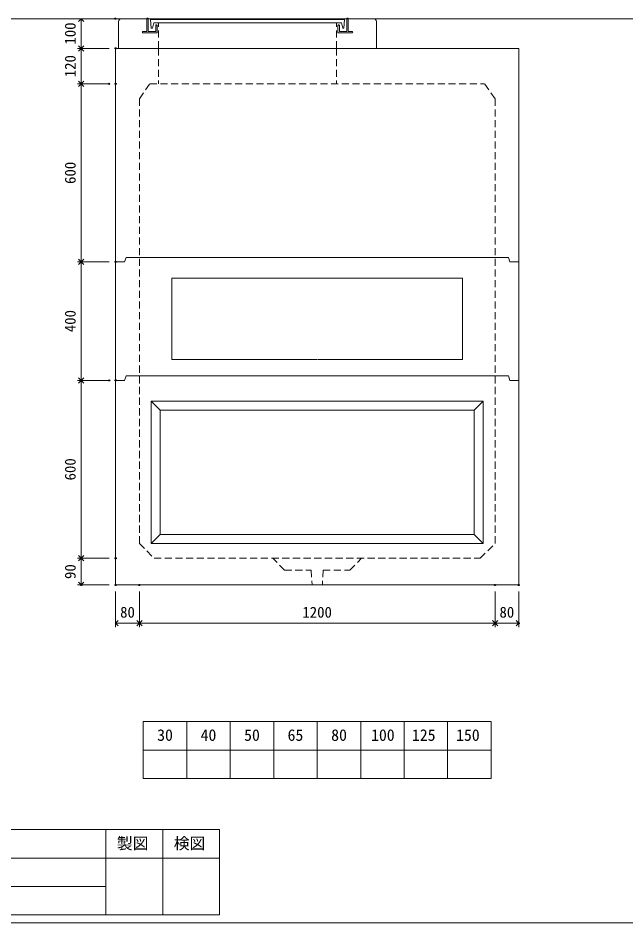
# Model space of a CAD drawing. Units: millimetres, scale not verified. Extents: x -6420 to 6420, y -3036 to 3036.
# Drawn here: x 311 to 2362, y -2664 to 388 of the extents above; entities that cross this region are included whole.
import ezdxf
from ezdxf.enums import TextEntityAlignment as Align

# ---------------------------------------------------------------- set-up
doc = ezdxf.new("R2010")
doc.units = ezdxf.units.MM
doc.header["$LTSCALE"] = 20
doc.header["$PDMODE"] = 32
doc.header["$PDSIZE"] = 4
doc.linetypes.add('DASHED1', pattern=[1.8, 1.2, -0.6])
doc.linetypes.add('USER2', pattern=[50.8, 31.75, -6.35, 6.35, -6.35])
doc.layers.add('0-1_Defpoints', color=7, linetype='Continuous')
for name, color, linetype, lineweight in [('0-2_waku', 7, 'Continuous', 18), ('0-3_gaikei', 7, 'Continuous', 18), ('0-4_kakure', 7, 'DASHED1', 5), ('0-5_sunpou', 7, 'Continuous', 5), ('0-8_uchigawa', 6, 'Continuous', 18), ('0-A_futa', 3, 'Continuous', 18), ('0-B_GL', 4, 'Continuous', 18), ('0-D_文字１', 7, 'Continuous', 18), ('1-2_uchigawa2', 6, 'USER2', 18)]:
    doc.layers.add(name, color=color, linetype=linetype, lineweight=lineweight)
doc.styles.add('ＭＳ ゴシック', font='')
doc.styles.get('ＭＳ ゴシック').set_extended_font_data('MS Gothic')

# ---------------------------------------------------------------- blocks, each defined once
blk = doc.blocks.new('_Open90')
at = {"layer": '0-5_sunpou'}
blk.add_line((0, 0), (-1, 0), dxfattribs=at)
blk.add_lwpolyline([(-0.5, 0.5), (0, 0), (-0.5, -0.5)], dxfattribs=at)
blk = doc.blocks.new('D66')
at = {"layer": '0-1_Defpoints'}
for p in [(3223.24, 1756.83), (3107.22, 1156.83), (3223.24, 1156.83)]:
    blk.add_point(p, dxfattribs=at)
at = {"layer": '0-5_sunpou'}
for p, q in [((3201.24, 1756.83), (3094.22, 1756.83)), ((3107.22, 1738.83), (3107.22, 1174.83)), ((3201.24, 1156.83), (3094.22, 1156.83))]:
    blk.add_line(p, q, dxfattribs=at)
at = {"layer": '0-5_sunpou', "xscale": 18, "yscale": 18}
for p, rotation in [((3107.22, 1756.83), 90), ((3107.22, 1156.83), 270)]:
    blk.add_blockref('_Open90', p, dxfattribs=dict(at, rotation=rotation))
at = {"layer": '0-5_sunpou', "style": 'ＭＳ ゴシック'}
blk.add_text('600', height=36.66, rotation=90, dxfattribs=at).set_placement((3099.22, 1419.33), align=Align.BOTTOM_LEFT)
blk = doc.blocks.new('D67')
at = {"layer": '0-1_Defpoints'}
for p in [(3223.24, 1156.83), (3107.22, 1066.83), (3223.24, 1066.83)]:
    blk.add_point(p, dxfattribs=at)
at = {"layer": '0-5_sunpou'}
for p, q in [((3201.24, 1156.83), (3094.22, 1156.83)), ((3107.22, 1138.83), (3107.22, 1084.83)), ((3201.24, 1066.83), (3094.22, 1066.83))]:
    blk.add_line(p, q, dxfattribs=at)
at = {"layer": '0-5_sunpou', "xscale": 18, "yscale": 18}
for p, rotation in [((3107.22, 1156.83), 90), ((3107.22, 1066.83), 270)]:
    blk.add_blockref('_Open90', p, dxfattribs=dict(at, rotation=rotation))
at = {"layer": '0-5_sunpou', "style": 'ＭＳ ゴシック'}
blk.add_text('90', height=36.66, rotation=90, dxfattribs=at).set_placement((3099.22, 1086.83), align=Align.BOTTOM_LEFT)
blk = doc.blocks.new('D68')
at = {"layer": '0-1_Defpoints'}
for p in [(3223.24, 1066.83), (3303.24, 1066.83), (3303.24, 937.51)]:
    blk.add_point(p, dxfattribs=at)
at = {"layer": '0-5_sunpou'}
for p, q in [((3223.24, 1044.83), (3223.24, 924.51)), ((3303.24, 1044.83), (3303.24, 924.51)), ((3241.24, 937.51), (3285.24, 937.51))]:
    blk.add_line(p, q, dxfattribs=at)
at = {"layer": '0-5_sunpou', "xscale": 18, "yscale": 18, "rotation": 180}
blk.add_blockref('_Open90', (3223.24, 937.51), dxfattribs=at)
at = {"layer": '0-5_sunpou', "xscale": 18, "yscale": 18}
blk.add_blockref('_Open90', (3303.24, 937.51), dxfattribs=at)
at = {"layer": '0-5_sunpou', "style": 'ＭＳ ゴシック'}
blk.add_text('80', height=36.66, dxfattribs=at).set_placement((3238.24, 945.51), align=Align.BOTTOM_LEFT)
blk = doc.blocks.new('D69')
at = {"layer": '0-1_Defpoints'}
for p in [(3303.24, 1066.83), (4503.24, 1066.83), (4503.24, 937.51)]:
    blk.add_point(p, dxfattribs=at)
at = {"layer": '0-5_sunpou'}
for p, q in [((3303.24, 1044.83), (3303.24, 924.51)), ((4503.24, 1044.83), (4503.24, 924.51)), ((3321.24, 937.51), (4485.24, 937.51))]:
    blk.add_line(p, q, dxfattribs=at)
at = {"layer": '0-5_sunpou', "xscale": 18, "yscale": 18, "rotation": 180}
blk.add_blockref('_Open90', (3303.24, 937.51), dxfattribs=at)
at = {"layer": '0-5_sunpou', "xscale": 18, "yscale": 18}
blk.add_blockref('_Open90', (4503.24, 937.51), dxfattribs=at)
at = {"layer": '0-5_sunpou', "style": 'ＭＳ ゴシック'}
blk.add_text('1200', height=36.66, dxfattribs=at).set_placement((3853.24, 945.51), align=Align.BOTTOM_LEFT)
blk = doc.blocks.new('D70')
at = {"layer": '0-1_Defpoints'}
for p in [(4503.24, 1066.83), (4583.24, 1066.83), (4583.24, 937.51)]:
    blk.add_point(p, dxfattribs=at)
at = {"layer": '0-5_sunpou'}
for p, q in [((4503.24, 1044.83), (4503.24, 924.51)), ((4583.24, 1044.83), (4583.24, 924.51)), ((4521.24, 937.51), (4565.24, 937.51))]:
    blk.add_line(p, q, dxfattribs=at)
at = {"layer": '0-5_sunpou', "xscale": 18, "yscale": 18, "rotation": 180}
blk.add_blockref('_Open90', (4503.24, 937.51), dxfattribs=at)
at = {"layer": '0-5_sunpou', "xscale": 18, "yscale": 18}
blk.add_blockref('_Open90', (4583.24, 937.51), dxfattribs=at)
at = {"layer": '0-5_sunpou', "style": 'ＭＳ ゴシック'}
blk.add_text('80', height=36.66, dxfattribs=at).set_placement((4518.24, 945.51), align=Align.BOTTOM_LEFT)
blk = doc.blocks.new('D71')
at = {"layer": '0-1_Defpoints'}
for p in [(3222.41, 2976.83), (3107.22, 2876.83), (3223.24, 2876.83)]:
    blk.add_point(p, dxfattribs=at)
at = {"layer": '0-5_sunpou'}
for p, q in [((3200.41, 2976.83), (3094.22, 2976.83)), ((3107.22, 2958.83), (3107.22, 2894.83)), ((3201.24, 2876.83), (3094.22, 2876.83))]:
    blk.add_line(p, q, dxfattribs=at)
at = {"layer": '0-5_sunpou', "xscale": 18, "yscale": 18}
for p, rotation in [((3107.22, 2976.83), 90), ((3107.22, 2876.83), 270)]:
    blk.add_blockref('_Open90', p, dxfattribs=dict(at, rotation=rotation))
at = {"layer": '0-5_sunpou', "style": 'ＭＳ ゴシック'}
blk.add_text('100', height=36.66, rotation=90, dxfattribs=at).set_placement((3099.22, 2889.33), align=Align.BOTTOM_LEFT)
blk = doc.blocks.new('D72')
at = {"layer": '0-1_Defpoints'}
for p in [(3223.24, 2876.83), (3107.22, 2756.83), (3223.24, 2756.83)]:
    blk.add_point(p, dxfattribs=at)
at = {"layer": '0-5_sunpou'}
for p, q in [((3201.24, 2876.83), (3094.22, 2876.83)), ((3107.22, 2858.83), (3107.22, 2774.83)), ((3201.24, 2756.83), (3094.22, 2756.83))]:
    blk.add_line(p, q, dxfattribs=at)
at = {"layer": '0-5_sunpou', "xscale": 18, "yscale": 18}
for p, rotation in [((3107.22, 2876.83), 90), ((3107.22, 2756.83), 270)]:
    blk.add_blockref('_Open90', p, dxfattribs=dict(at, rotation=rotation))
at = {"layer": '0-5_sunpou', "style": 'ＭＳ ゴシック'}
blk.add_text('120', height=36.66, rotation=90, dxfattribs=at).set_placement((3099.22, 2779.33), align=Align.BOTTOM_LEFT)
blk = doc.blocks.new('D73')
at = {"layer": '0-1_Defpoints'}
for p in [(3201.24, 2756.83), (3107.22, 2156.83), (3223.24, 2156.83)]:
    blk.add_point(p, dxfattribs=at)
at = {"layer": '0-5_sunpou'}
for p, q in [((3179.24, 2756.83), (3094.22, 2756.83)), ((3107.22, 2738.83), (3107.22, 2174.83)), ((3201.24, 2156.83), (3094.22, 2156.83))]:
    blk.add_line(p, q, dxfattribs=at)
at = {"layer": '0-5_sunpou', "xscale": 18, "yscale": 18}
for p, rotation in [((3107.22, 2756.83), 90), ((3107.22, 2156.83), 270)]:
    blk.add_blockref('_Open90', p, dxfattribs=dict(at, rotation=rotation))
at = {"layer": '0-5_sunpou', "style": 'ＭＳ ゴシック'}
blk.add_text('600', height=36.66, rotation=90, dxfattribs=at).set_placement((3099.22, 2419.33), align=Align.BOTTOM_LEFT)
blk = doc.blocks.new('D74')
at = {"layer": '0-1_Defpoints'}
for p in [(3223.24, 2156.83), (3107.22, 1756.83), (3201.24, 1756.83)]:
    blk.add_point(p, dxfattribs=at)
at = {"layer": '0-5_sunpou'}
for p, q in [((3201.24, 2156.83), (3094.22, 2156.83)), ((3107.22, 2138.83), (3107.22, 1774.83)), ((3179.24, 1756.83), (3094.22, 1756.83))]:
    blk.add_line(p, q, dxfattribs=at)
at = {"layer": '0-5_sunpou', "xscale": 18, "yscale": 18}
for p, rotation in [((3107.22, 2156.83), 90), ((3107.22, 1756.83), 270)]:
    blk.add_blockref('_Open90', p, dxfattribs=dict(at, rotation=rotation))
at = {"layer": '0-5_sunpou', "style": 'ＭＳ ゴシック'}
blk.add_text('400', height=36.66, rotation=90, dxfattribs=at).set_placement((3099.22, 1919.33), align=Align.BOTTOM_LEFT)

msp = doc.modelspace()

# ---------------------------------------------------------------- linework, layer by layer
at = {"layer": '0-2_waku'}
for p, q in [((733.51, -1984.87), (733.51, -2176.87)), ((733.51, -1984.87), (733.51, -2176.87)), ((733.51, -1984.87), (733.51, -2176.87)), ((733.51, -1984.87), (733.51, -2176.87)), ((733.51, -1984.87), (1906.84, -1984.87)), ((880.17, -1984.87), (880.17, -2176.87)), ((1026.84, -1984.87), (1026.84, -2176.87)), ((1026.84, -1984.87), (1026.84, -2176.87)), ((1173.51, -1984.87), (1173.51, -2176.87)), ((1320.17, -1984.87), (1320.17, -2176.87)), ((1466.84, -1984.87), (1466.84, -2176.87)), ((1613.51, -1984.87), (1613.51, -2176.87)), ((1760.17, -1984.87), (1760.17, -2176.87)), ((1906.84, -1984.87), (1906.84, -2176.87)), ((733.51, -2080.87), (1906.84, -2080.87)), ((733.51, -2176.87), (1906.84, -2176.87)), ((-1713.16, -2349.2), (990.84, -2349.2)), ((606.84, -2349.2), (606.84, -2637.2)), ((606.84, -2349.2), (606.84, -2637.2)), ((798.84, -2349.2), (798.84, -2637.2)), ((990.84, -2349.2), (990.84, -2637.2)), ((-1713.16, -2445.2), (990.84, -2445.2)), ((-1713.16, -2541.2), (606.84, -2541.2)), ((-1713.16, -2637.2), (990.84, -2637.2)), ((-1739.83, -2663.87), (6420.17, -2663.87))]:
    msp.add_line(p, q, dxfattribs=at)
at = {"layer": '0-3_gaikei'}
for p, q in [((650.17, 286.13), (650.17, 376.13)), ((660.17, 386.13), (745.17, 386.13)), ((1425.17, 386.13), (1510.17, 386.13)), ((1520.17, 286.13), (1520.17, 376.13)), ((640.17, 286.13), (640.17, -1523.87)), ((640.17, 286.13), (2000.17, 286.13)), ((2000.17, 286.13), (2000.17, -1523.87)), ((670.17, -433.87), (675.17, -418.87)), ((675.17, -418.87), (1965.17, -418.87)), ((1970.17, -433.87), (1965.17, -418.87)), ((670.17, -433.87), (640.17, -433.87)), ((2000.17, -433.87), (1970.17, -433.87)), ((670.17, -833.87), (675.17, -818.87)), ((675.17, -818.87), (1965.17, -818.87)), ((1970.17, -833.87), (1965.17, -818.87)), ((670.17, -833.87), (640.17, -833.87)), ((2000.17, -833.87), (1970.17, -833.87)), ((2000.17, -1523.87), (640.17, -1523.87))]:
    msp.add_line(p, q, dxfattribs=at)
for centre, radius, start, end in [((659.59, 376.71), 9.44, 86.47383, 183.52617), ((1510.5, 376.46), 9.68, 358.04251, 91.95749)]:
    msp.add_arc(centre, radius, start, end, dxfattribs=at)
at = {"layer": '0-4_kakure'}
for p, q in [((785.17, 286.13), (785.17, 372.63)), ((1385.17, 286.13), (1385.17, 372.63)), ((785.17, 286.13), (785.17, 166.13)), ((1385.17, 286.13), (1385.17, 166.13)), ((720.17, 116.13), (755.17, 166.13)), ((755.17, 166.13), (1885.17, 166.13)), ((1920.17, 116.13), (1885.17, 166.13)), ((720.17, 116.13), (720.17, -1383.87)), ((1920.17, 116.13), (1920.17, -1383.87)), ((720.17, -1383.87), (770.17, -1433.87)), ((1870.17, -1433.87), (1920.17, -1383.87)), ((770.17, -1433.87), (1870.17, -1433.87)), ((1210.17, -1473.87), (1170.17, -1433.87)), ((1210.17, -1473.87), (1300.17, -1473.87)), ((1300.17, -1473.87), (1302.67, -1523.87)), ((1340.17, -1473.87), (1337.67, -1523.87))]:
    msp.add_line(p, q, dxfattribs=at)
msp.add_lwpolyline([(1340.17, -1473.87), (1430.17, -1473.87), (1470.17, -1433.87)], dxfattribs=at)
at = {"layer": '0-8_uchigawa'}
for p, q in [((760.17, -903.87), (1880.17, -903.87)), ((760.17, -903.87), (760.17, -1383.87)), ((760.17, -903.87), (790.17, -933.87)), ((1880.17, -903.87), (1850.17, -933.87)), ((1880.17, -1383.87), (1880.17, -903.87)), ((790.17, -933.87), (1850.17, -933.87)), ((790.17, -933.87), (790.17, -1353.87)), ((1850.17, -1353.87), (1850.17, -933.87)), ((760.17, -1383.87), (790.17, -1353.87)), ((790.17, -1353.87), (1850.17, -1353.87)), ((1880.17, -1383.87), (1850.17, -1353.87)), ((760.17, -1383.87), (1880.17, -1383.87))]:
    msp.add_line(p, q, dxfattribs=at)
at = {"layer": '0-A_futa'}
for p, q in [((745.17, 386.13), (745.17, 343.13)), ((747.17, 388.13), (750.17, 388.13)), ((750.17, 388.13), (750.17, 343.13)), ((757.98, 383.63), (1412.31, 383.63)), ((757.98, 383.63), (760.47, 353.63)), ((768.5, 372.63), (764.18, 353.63)), ((768.5, 372.63), (1401.84, 372.63)), ((1401.84, 372.63), (1406.16, 353.63)), ((1412.31, 383.63), (1410.06, 353.63)), ((1420.17, 388.13), (1423.17, 388.13)), ((1425.17, 386.13), (1425.17, 343.13)), ((730.17, 341.13), (730.17, 340.13)), ((732.17, 343.13), (745.17, 343.13)), ((780.17, 338.13), (732.17, 338.13)), ((750.17, 343.13), (775.17, 343.13)), ((760.47, 353.63), (764.18, 353.63)), ((775.17, 363.13), (775.17, 343.13)), ((777.17, 365.13), (778.17, 365.13)), ((780.17, 363.13), (780.17, 338.13)), ((1390.17, 363.13), (1390.17, 338.13)), ((1390.17, 338.13), (1438.17, 338.13)), ((1393.17, 365.13), (1392.17, 365.13)), ((1395.17, 363.13), (1395.17, 343.13)), ((1410.06, 353.63), (1406.16, 353.63)), ((1438.17, 343.13), (1425.17, 343.13)), ((1440.17, 341.13), (1440.17, 340.13))]:
    msp.add_line(p, q, dxfattribs=at)
msp.add_lwpolyline([(1420.17, 388.13), (1420.17, 343.13), (1395.17, 343.13)], dxfattribs=at)
for centre, start, end in [((747.17, 386.13), 90, 180), ((1423.17, 386.13), 0, 90), ((732.17, 341.13), 90, 180), ((732.17, 340.13), 180, 270), ((777.17, 363.13), 90, 180), ((778.17, 363.13), 0, 90), ((1392.17, 363.13), 90, 180), ((1393.17, 363.13), 0, 90), ((1438.17, 341.13), 0, 90), ((1438.17, 340.13), 270, 0)]:
    msp.add_arc(centre, 2, start, end, dxfattribs=at)
at = {"layer": '0-B_GL'}
msp.add_line((-1739.83, 386.13), (6420.17, 386.13), dxfattribs=at)
at = {"layer": '1-2_uchigawa2'}
for p, q in [((830.17, -488.87), (1320.17, -488.87)), ((830.17, -488.87), (830.17, -763.87)), ((1810.17, -488.87), (1320.17, -488.87)), ((1810.17, -488.87), (1810.17, -763.87)), ((830.17, -763.87), (1318.93, -763.87)), ((1810.17, -763.87), (1321.42, -763.87))]:
    msp.add_line(p, q, dxfattribs=at)

# ---------------------------------------------------------------- block references
at = {"layer": '0-5_sunpou'}
for name in ['D71', 'D72', 'D73', 'D74', 'D66', 'D67', 'D68', 'D69', 'D70']:
    msp.add_blockref(name, (-2583.06, -2590.7), dxfattribs=at)

# ---------------------------------------------------------------- texts
at = {"layer": '0-D_文字１', "style": 'ＭＳ ゴシック'}
for s, p in [('30', (780.13, -2061.54)), ('40', (926.8, -2061.54)), ('50', (1073.46, -2061.54)), ('65', (1220.13, -2061.54)), ('80', (1367.34, -2061.54)), ('100', (1501.84, -2061.54)), ('125', (1639.69, -2061.54)), ('150', (1788.71, -2061.54)), ('製図', (644.26, -2426.87)), ('検図', (836.26, -2426.87))]:
    msp.add_text(s, height=39.1, dxfattribs=at).set_placement(p, align=Align.BOTTOM_LEFT)

doc.saveas('drawing.dxf')
